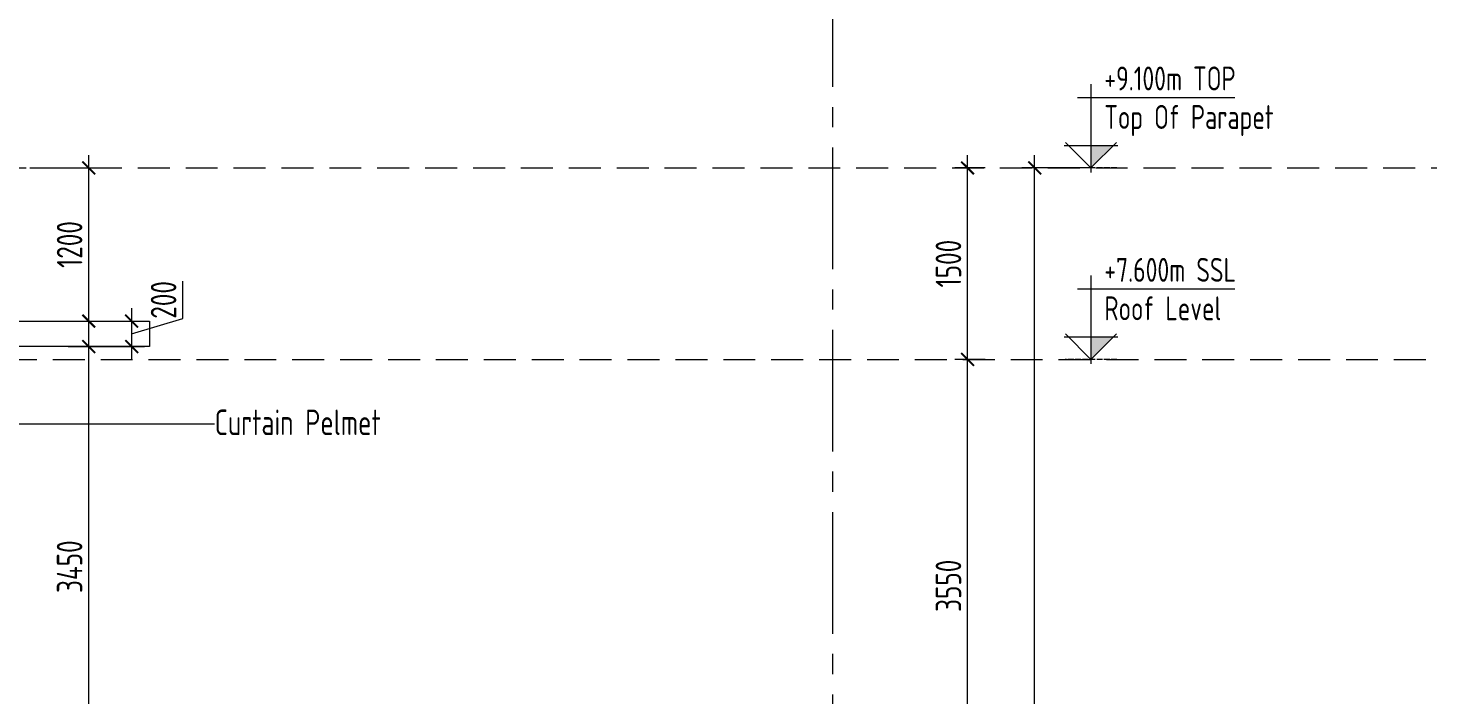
# Model space of a CAD drawing. Header units: millimetres. Extents: x -6181 to 191287, y -8583 to 23546.
# Drawn here: x 171993 to 183022, y 4970 to 10196 of the extents above; entities that cross this region are included whole.
import ezdxf

# ---------------------------------------------------------------- set-up
doc = ezdxf.new("R2010")
doc.units = ezdxf.units.MM
doc.header["$MEASUREMENT"] = 0
for name, pattern in [('1735-DT-5BR-SEC_CC$0$DASHED', [0.75, 0.5, -0.25]), ('ACAD_ISO02W100', [15, 12, -3]), ('CENTER2', [28.575, 19.05, -3.175, 3.175, -3.175])]:
    doc.linetypes.add(name, pattern=pattern)
doc.layers.add('00--ORIGIN POINT', color=200, linetype='Continuous', lineweight=20, plot=False)
for name, color, linetype, lineweight in [('03--GRID', 252, 'CENTER2', 5), ('05--LEADER', 11, 'Continuous', 20), ('05--TEXT-2', 2, 'Continuous', 25), ('07--DIM-2', 2, 'Continuous', 25), ('1735-DT-5BR-SEC_CC$0$06--LINE-1', 9, 'Continuous', 18), ('1735-DT-5BR-SEC_CC$0$W--ELV-1', 250, '1735-DT-5BR-SEC_CC$0$DASHED', 9), ('W--ELEV-2', 7, 'Continuous', 20)]:
    doc.layers.add(name, color=color, linetype=linetype, lineweight=lineweight)
doc.styles.add('ISO', font='isocp2.shx', dxfattribs={"width": 0.8})
doc.dimstyles.new('1-100_AR', dxfattribs={"dimtxt": 200, "dimasz": 100, "dimexe": 100, "dimexo": 100, "dimgap": 0, "dimtad": 0, "dimdec": 0, "dimzin": 12, "dimdsep": 46, "dimtxsty": 'ISO', "dimblk": 'ARCHTICK', "dimcen": 100, "dimdle": 100, "dimclrd": 8, "dimclre": 9, "dimclrt": 2, "dimadec": 0, "dimazin": 0, "dimtfac": 1, "dimtdec": 0, "dimtmove": 0, "dimatfit": 2, "dimldrblk": 'ARCHTICK', "dimfxl": 1, "dimtvp": 0.75, "dimtolj": 1, "dimtzin": 12, "dimlwd": 9, "dimlwe": 9, "dimarcsym": 0})

# ---------------------------------------------------------------- blocks, each defined once
blk = doc.blocks.new('1735-DT-5BR-SEC_CC')
at = {"layer": '1735-DT-5BR-SEC_CC$0$06--LINE-1'}
blk.add_lwpolyline([(172942.8, 7700), (171393.1, 7700), (171393.1, 7900), (172942.8, 7900)], close=True, dxfattribs=at)
at = {"layer": '1735-DT-5BR-SEC_CC$0$W--ELV-1', "ltscale": 500}
for points in [[(146976.1, 9100), (183021.7, 9100)], [(145935.6, 7600), (183021.7, 7600)]]:
    blk.add_lwpolyline(points, dxfattribs=at)
blk = doc.blocks.new('*U5')
at = {"color": 2}
for p, q in [((0, 875), (0, -46)), ((1503, 734), (-141, 734)), ((-280, 234), (280, 234)), ((0, 0), (-267, 267)), ((267, 267), (0, 0))]:
    blk.add_line(p, q, dxfattribs=at)
blk.add_solid([(0, 234), (234, 234), (0, 0), (234, 234)], dxfattribs=at)
at = {"layer": '00--ORIGIN POINT', "linetype": 'ACAD_ISO02W100', "ltscale": 5}
blk.add_line((270, 0), (-270, 0), dxfattribs=at)
at = {"style": 'ISO', "width": 0.8}
for tag, p in [('LEVEL', (225, 782)), ('FLOOR', (225, 406))]:
    blk.add_attdef(tag, p, '', height=250, dxfattribs=at)
blk = doc.blocks.new('_ArchTick')
at = {"color": 0, "const_width": 0.15}
blk.add_lwpolyline([(-0.5, -0.5), (0.5, 0.5)], dxfattribs=at)
blk = doc.blocks.new('*D73')
at = {"layer": '07--DIM-2', "color": 8, "lineweight": 9, "transparency": 16777216}
blk.add_line((179873, -100), (179873, 9200), dxfattribs=at)
at = {"layer": '07--DIM-2', "color": 9, "lineweight": 9, "transparency": 16777216}
for p, q in [((180314, 9100), (179773, 9100)), ((180314, 0), (179773, 0))]:
    blk.add_line(p, q, dxfattribs=at)
at = {"layer": 'Defpoints', "color": 0, "transparency": 16777216}
for p in [(179873, 9100), (180414, 9100), (180414, 0)]:
    blk.add_point(p, dxfattribs=at)
at = {"layer": '07--DIM-2', "color": 8, "lineweight": 9, "transparency": 16777216, "xscale": 100, "yscale": 100, "zscale": 100}
for p, rotation in [((179873, 9100), 90), ((179873, 0), 270)]:
    blk.add_blockref('_ArchTick', p, dxfattribs=dict(at, rotation=rotation))
at = {"layer": '07--DIM-2', "color": 2, "transparency": 16777216, "insert": (179723, 4550), "char_height": 200, "attachment_point": 5, "rotation": 90, "style": 'ISO'}
blk.add_mtext('\\A1;9100', dxfattribs=at)
blk = doc.blocks.new('*D76')
at = {"layer": '07--DIM-2', "color": 8, "lineweight": 9, "transparency": 16777216}
blk.add_line((179348, 3950), (179348, 7700), dxfattribs=at)
at = {"layer": '07--DIM-2', "color": 9, "lineweight": 9, "transparency": 16777216}
for p, q in [((179485, 7600), (179248, 7600)), ((179485, 4050), (179248, 4050))]:
    blk.add_line(p, q, dxfattribs=at)
at = {"layer": 'Defpoints', "color": 0, "transparency": 16777216}
for p in [(179348, 7600), (179585, 7600), (179585, 4050)]:
    blk.add_point(p, dxfattribs=at)
at = {"layer": '07--DIM-2', "color": 8, "lineweight": 9, "transparency": 16777216, "xscale": 100, "yscale": 100, "zscale": 100}
for p, rotation in [((179348, 7600), 90), ((179348, 4050), 270)]:
    blk.add_blockref('_ArchTick', p, dxfattribs=dict(at, rotation=rotation))
at = {"layer": '07--DIM-2', "color": 2, "transparency": 16777216, "insert": (179198, 5825), "char_height": 200, "attachment_point": 5, "rotation": 90, "style": 'ISO'}
blk.add_mtext('\\A1;3550', dxfattribs=at)
blk = doc.blocks.new('*D77')
at = {"layer": '07--DIM-2', "color": 8, "lineweight": 9, "transparency": 16777216}
blk.add_line((179348, 7500), (179348, 9200), dxfattribs=at)
at = {"layer": '07--DIM-2', "color": 9, "lineweight": 9, "transparency": 16777216}
for p, q in [((179485, 9100), (179248, 9100)), ((179485, 7600), (179248, 7600))]:
    blk.add_line(p, q, dxfattribs=at)
at = {"layer": 'Defpoints', "color": 0, "transparency": 16777216}
for p in [(179348, 9100), (179585, 9100), (179585, 7600)]:
    blk.add_point(p, dxfattribs=at)
at = {"layer": '07--DIM-2', "color": 8, "lineweight": 9, "transparency": 16777216, "xscale": 100, "yscale": 100, "zscale": 100}
for p, rotation in [((179348, 9100), 90), ((179348, 7600), 270)]:
    blk.add_blockref('_ArchTick', p, dxfattribs=dict(at, rotation=rotation))
at = {"layer": '07--DIM-2', "color": 2, "transparency": 16777216, "insert": (179198, 8350), "char_height": 200, "attachment_point": 5, "rotation": 90, "style": 'ISO'}
blk.add_mtext('\\A1;1500', dxfattribs=at)
blk = doc.blocks.new('*D78')
at = {"layer": '07--DIM-2', "color": 8, "lineweight": 9, "transparency": 16777216}
blk.add_line((172467, 4150), (172467, 7800), dxfattribs=at)
at = {"layer": '07--DIM-2', "color": 9, "lineweight": 9, "transparency": 16777216}
for p, q in [((172305, 7700), (172567, 7700)), ((172205, 4250), (172567, 4250))]:
    blk.add_line(p, q, dxfattribs=at)
at = {"layer": 'Defpoints', "color": 0, "transparency": 16777216}
for p in [(172205, 7700), (172467, 7700), (172105, 4250)]:
    blk.add_point(p, dxfattribs=at)
at = {"layer": '07--DIM-2', "color": 8, "lineweight": 9, "transparency": 16777216, "xscale": 100, "yscale": 100, "zscale": 100}
for p, rotation in [((172467, 7700), 90), ((172467, 4250), 270)]:
    blk.add_blockref('_ArchTick', p, dxfattribs=dict(at, rotation=rotation))
at = {"layer": '07--DIM-2', "color": 2, "transparency": 16777216, "insert": (172317, 5975), "char_height": 200, "attachment_point": 5, "rotation": 90, "style": 'ISO'}
blk.add_mtext('\\A1;3450', dxfattribs=at)
blk = doc.blocks.new('*D79')
at = {"layer": '07--DIM-2', "color": 8, "lineweight": 9, "transparency": 16777216}
blk.add_line((172467, 7800), (172467, 9200), dxfattribs=at)
at = {"layer": '07--DIM-2', "color": 9, "lineweight": 9, "transparency": 16777216}
for p, q in [((172005, 9100), (172567, 9100)), ((172305, 7900), (172567, 7900))]:
    blk.add_line(p, q, dxfattribs=at)
at = {"layer": 'Defpoints', "color": 0, "transparency": 16777216}
for p in [(171905, 9100), (172467, 9100), (172205, 7900)]:
    blk.add_point(p, dxfattribs=at)
at = {"layer": '07--DIM-2', "color": 8, "lineweight": 9, "transparency": 16777216, "xscale": 100, "yscale": 100, "zscale": 100}
for p, rotation in [((172467, 9100), 90), ((172467, 7900), 270)]:
    blk.add_blockref('_ArchTick', p, dxfattribs=dict(at, rotation=rotation))
at = {"layer": '07--DIM-2', "color": 2, "transparency": 16777216, "insert": (172317, 8500), "char_height": 200, "attachment_point": 5, "rotation": 90, "style": 'ISO'}
blk.add_mtext('\\A1;1200', dxfattribs=at)
blk = doc.blocks.new('*D80')
at = {"layer": '07--DIM-2', "color": 8, "lineweight": 9, "transparency": 16777216}
for p, q in [((173203, 7920), (173203, 8212)), ((172803, 8000), (172803, 7600)), ((172803, 7800), (173203, 7920))]:
    blk.add_line(p, q, dxfattribs=at)
at = {"layer": '07--DIM-2', "color": 9, "lineweight": 9, "transparency": 16777216}
for p, q in [((172305, 7900), (172903, 7900)), ((172305, 7700), (172903, 7700))]:
    blk.add_line(p, q, dxfattribs=at)
at = {"layer": 'Defpoints', "color": 0, "transparency": 16777216}
for p in [(172205, 7900), (172205, 7700), (172803, 7700)]:
    blk.add_point(p, dxfattribs=at)
at = {"layer": '07--DIM-2', "color": 8, "lineweight": 9, "transparency": 16777216, "xscale": 100, "yscale": 100, "zscale": 100}
for p, rotation in [((172803, 7900), 90), ((172803, 7700), 270)]:
    blk.add_blockref('_ArchTick', p, dxfattribs=dict(at, rotation=rotation))
at = {"layer": '07--DIM-2', "color": 2, "transparency": 16777216, "insert": (173053, 8066), "char_height": 200, "attachment_point": 5, "rotation": 90, "style": 'ISO'}
blk.add_mtext('\\A1;200', dxfattribs=at)

msp = doc.modelspace()

# ---------------------------------------------------------------- block references
msp.add_blockref('1735-DT-5BR-SEC_CC', (0, 0))

# ---------------------------------------------------------------- next in the draw order: linework, layer by layer
at = {"layer": '03--GRID', "ltscale": 50}
msp.add_line((178292.8, -1694, 0), (178292.8, 10871.4, 0), dxfattribs=at)

# ---------------------------------------------------------------- next in the draw order: block references
at = {"layer": 'W--ELEV-2'}
ref = msp.add_blockref('*U5', (180314, 9100, 0), dxfattribs=dict(at, xscale=0.75, yscale=0.75, zscale=0.75))
ref.add_attrib('LEVEL', '+9.100m TOP', (180418.5, 9707.6, -698143.2), dxfattribs={"layer": '0', "height": 187.5, "style": 'ISO', "width": 0.8})
ref.add_attrib('FLOOR', 'Top Of Parapet', (180418.5, 9406, -698143.2), dxfattribs={"layer": '0', "height": 187.5, "style": 'ISO', "width": 0.8})
ref = msp.add_blockref('*U5', (180314, 7600, 0), dxfattribs=dict(at, xscale=0.75, yscale=0.75, zscale=0.75))
ref.add_attrib('LEVEL', '+7.600m SSL', (180418.5, 8207.6, -698143.2), dxfattribs={"layer": '0', "height": 187.5, "style": 'ISO', "width": 0.8})
ref.add_attrib('FLOOR', 'Roof Level', (180418.5, 7906, -698143.2), dxfattribs={"layer": '0', "height": 187.5, "style": 'ISO', "width": 0.8})

# ---------------------------------------------------------------- next in the draw order: texts
at = {"layer": '05--TEXT-2', "insert": (173453.1, 7206.4), "char_height": 200, "attachment_point": 1, "style": 'ISO'}
msp.add_mtext_dynamic_manual_height_columns('Curtain Pelmet', width=2174.412, gutter_width=0, heights=[389.1], dxfattribs=at)

# ---------------------------------------------------------------- next in the draw order: dimensions: what is measured, and where the dimension line sits
at = {"layer": '07--DIM-2'}
for base, p1, p2, angle, picture, middle in [((172466.9, 9100), (172204.7, 7900), (171904.7, 9100), 270, '*D79', (172316.9, 8500)), ((179347.7, 9100), (179585, 7600), (179585, 9100), 90, '*D77', (179197.7, 8350)), ((172802.8, 7700), (172204.7, 7900), (172204.7, 7700), 90, '*D80', (173052.8, 7920)), ((172466.9, 7700), (172104.7, 4250), (172204.7, 7700), 270, '*D78', (172316.9, 5975)), ((179347.7, 7600), (179585, 4050), (179585, 7600), 90, '*D76', (179197.7, 5825))]:
    dim = msp.add_linear_dim(base=base, p1=p1, p2=p2, angle=angle, dimstyle='1-100_AR', override={"dimtmove": 1}, dxfattribs=at)
    dim.commit()
    dim.dimension.update_dxf_attribs({"geometry": picture, "text_midpoint": middle})
dim = msp.add_linear_dim(base=(179872.8, 9100), p1=(180414.4, 0), p2=(180414.4, 9100), angle=90, dimstyle='1-100_AR', dxfattribs=at)
dim.commit()
dim.dimension.update_dxf_attribs({"geometry": '*D73', "text_midpoint": (179722.8, 4550)})

# ---------------------------------------------------------------- next in the draw order: leaders
at = {"layer": '05--LEADER'}
msp.add_leader([(169945.8, 7093.5), (173452.4, 7093.5)], dimstyle='1-100_AR', override={"dimasz": 150}, dxfattribs=at)

doc.saveas('drawing.dxf')
